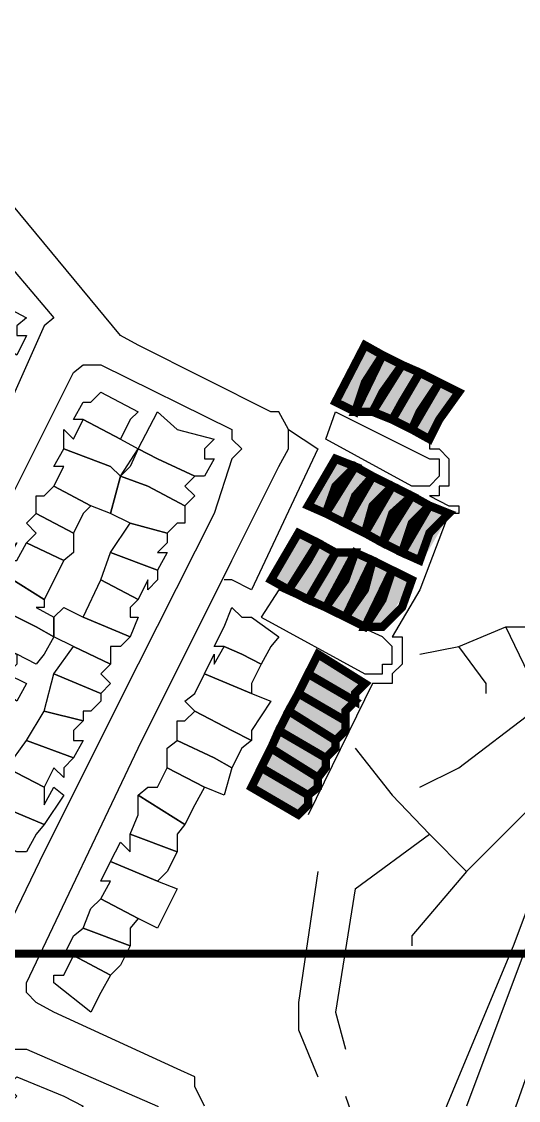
# Model space of a CAD drawing. Header units: millimetres. Extents: x -3588 to 75209, y -3737 to 38254.
# Drawn here: x 6174.7 to 6246.4, y 5606.2 to 5761.9 of the extents above; entities that cross this region are included whole.
import ezdxf

# ---------------------------------------------------------------- set-up
doc = ezdxf.new("R2010")
doc.units = ezdxf.units.MM
doc.layers.add('H', color=250, linetype='Continuous')
doc.layers.add('P', color=253, linetype='Continuous')

msp = doc.modelspace()

# ---------------------------------------------------------------- hatches: boundary and pattern name
at = {"layer": 'H', "linetype": 'Continuous'}
for points in [[(6227.025, 5713.769), (6222.8, 5705.592), (6220.255, 5707), (6224.208, 5715.194), (6227.025, 5713.769), (6227.025, 5713.769)], [(6229.569, 5712.361), (6225.616, 5705.592), (6222.8, 5705.592), (6227.025, 5713.769), (6229.569, 5712.361), (6229.569, 5712.361)], [(6232.386, 5710.953), (6228.161, 5704.183), (6225.616, 5705.592), (6229.569, 5712.361), (6232.386, 5710.953), (6232.386, 5710.953)], [(6234.931, 5709.544), (6230.978, 5702.759), (6228.161, 5704.183), (6232.386, 5710.953), (6234.931, 5709.544), (6234.931, 5709.544)], [(6237.763, 5708.408), (6233.81, 5701.639), (6230.978, 5702.759), (6234.931, 5709.544), (6237.763, 5708.408), (6237.763, 5708.408)], [(6222.8, 5697.398), (6218.847, 5690.628), (6216.014, 5692.036), (6220.255, 5698.806), (6222.8, 5697.398), (6222.8, 5697.398)], [(6225.616, 5695.989), (6221.391, 5689.22), (6218.847, 5690.628), (6222.8, 5697.398), (6225.616, 5695.989), (6225.616, 5695.989)], [(6228.161, 5694.869), (6224.208, 5688.083), (6221.391, 5689.22), (6225.616, 5695.989), (6228.161, 5694.869), (6228.161, 5694.869)], [(6230.978, 5693.445), (6227.025, 5686.675), (6224.208, 5688.083), (6228.161, 5694.869), (6230.978, 5693.445), (6230.978, 5693.445)], [(6233.81, 5692.036), (6229.569, 5685.267), (6227.025, 5686.675), (6230.978, 5693.445), (6233.81, 5692.036), (6233.81, 5692.036)], [(6236.339, 5690.628), (6232.386, 5683.858), (6229.569, 5685.267), (6233.81, 5692.036), (6236.339, 5690.628), (6236.339, 5690.628)], [(6217.438, 5686.675), (6213.486, 5679.906), (6210.653, 5681.314), (6214.606, 5688.083), (6217.438, 5686.675), (6217.438, 5686.675)], [(6220.255, 5685.267), (6216.014, 5678.481), (6213.486, 5679.906), (6217.438, 5686.675), (6220.255, 5685.267), (6220.255, 5685.267)], [(6222.8, 5685.267), (6218.847, 5677.073), (6216.014, 5678.481), (6220.255, 5685.267), (6222.8, 5685.267), (6222.8, 5685.267)], [(6225.616, 5683.858), (6221.391, 5675.665), (6218.847, 5677.073), (6222.8, 5685.267), (6225.616, 5683.858), (6225.616, 5683.858)], [(6228.161, 5682.434), (6224.208, 5674.544), (6221.391, 5675.665), (6225.616, 5683.858), (6228.161, 5682.434), (6228.161, 5682.434)], [(6230.978, 5681.314), (6227.025, 5674.544), (6224.208, 5674.544), (6228.161, 5682.434), (6230.978, 5681.314), (6230.978, 5681.314)], [(6224.208, 5666.35), (6222.8, 5663.534), (6216.014, 5667.759), (6217.438, 5670.303), (6224.208, 5666.35), (6224.208, 5666.35)], [(6222.8, 5663.534), (6221.391, 5660.989), (6214.606, 5664.942), (6216.014, 5667.759), (6222.8, 5663.534), (6222.8, 5663.534)], [(6221.391, 5660.989), (6220.255, 5658.157), (6213.486, 5662.109), (6214.606, 5664.942), (6221.391, 5660.989), (6221.391, 5660.989)], [(6220.255, 5658.157), (6218.847, 5655.34), (6212.061, 5659.581), (6213.486, 5662.109), (6220.255, 5658.157), (6220.255, 5658.157)], [(6218.847, 5655.34), (6217.438, 5652.795), (6210.653, 5656.748), (6212.061, 5659.581), (6218.847, 5655.34), (6218.847, 5655.34)], [(6217.438, 5652.795), (6216.014, 5649.979), (6209.245, 5654.22), (6210.653, 5656.748), (6217.438, 5652.795), (6217.438, 5652.795)], [(6216.014, 5649.979), (6214.606, 5647.434), (6207.836, 5651.387), (6209.245, 5654.22), (6216.014, 5649.979), (6216.014, 5649.979)]]:
    msp.add_hatch(color=256, dxfattribs=at).paths.add_polyline_path(points)

# ---------------------------------------------------------------- linework, layer by layer
at = {"layer": 'P'}
for points in [[(6201.067, 5605.376), (6199.642, 5608.193), (6199.642, 5609.617), (6197.114, 5610.738), (6179.318, 5618.931), (6176.789, 5620.34), (6175.365, 5621.748), (6175.365, 5623.156), (6191.464, 5657.036), (6205.004, 5684.131), (6211.789, 5697.686), (6213.197, 5700.23), (6213.197, 5701.639), (6213.197, 5703.047), (6211.789, 5705.592), (6210.653, 5705.592), (6191.464, 5715.194), (6188.92, 5716.602), (6170.003, 5739.455), (6160.417, 5753.011), (6150.815, 5761.204), (6149.679, 5762.613)], [(6134.715, 5640.664), (6129.354, 5643.481), (6118.343, 5648.842), (6118.343, 5650.267), (6126.537, 5667.759), (6144.029, 5705.592), (6160.417, 5739.455), (6161.826, 5739.455), (6163.234, 5739.455), (6170.003, 5730.141), (6179.318, 5719.131), (6177.909, 5718.01), (6170.003, 5700.23), (6164.354, 5686.675), (6153.632, 5664.942), (6142.909, 5640.664), (6141.501, 5639.256), (6138.668, 5639.256), (6134.715, 5640.664)], [(6264.857, 5724.78), (6262.041, 5720.555), (6260.616, 5707), (6260.616, 5700.23), (6262.041, 5692.036), (6263.449, 5689.492), (6262.041, 5679.906), (6262.041, 5669.167), (6258.088, 5655.628), (6248.486, 5631.062), (6238.883, 5605.376)], [(6173.956, 5718.01), (6173.956, 5716.602), (6175.365, 5716.602), (6173.956, 5713.769), (6167.187, 5718.01), (6170.003, 5721.963), (6175.365, 5719.131), (6173.956, 5718.01)], [(6146.862, 5635.303), (6146.862, 5636.712), (6146.862, 5637.832), (6152.223, 5650.267), (6165.778, 5675.953), (6172.548, 5692.036), (6182.15, 5711.241), (6183.559, 5712.361), (6184.679, 5712.361), (6186.103, 5712.361), (6205.004, 5703.047), (6205.004, 5701.639), (6206.428, 5700.23), (6205.004, 5698.806), (6202.475, 5690.916), (6191.464, 5669.167), (6177.909, 5642.073), (6170.003, 5625.701), (6170.003, 5624.293), (6168.595, 5624.293), (6164.354, 5627.109), (6157.585, 5629.942), (6146.862, 5635.303)], [(6271.627, 5712.361), (6271.627, 5705.592), (6268.81, 5689.492), (6268.81, 5674.544), (6268.81, 5667.759), (6264.857, 5654.22), (6258.088, 5637.832), (6251.302, 5620.34), (6243.124, 5597.182)], [(6190.328, 5704.455), (6188.92, 5701.639), (6183.559, 5704.455), (6182.15, 5704.455), (6183.559, 5707), (6184.679, 5707), (6186.103, 5708.408), (6191.464, 5705.592), (6190.328, 5704.455)], [(6201.067, 5700.23), (6201.067, 5698.806), (6202.475, 5698.806), (6201.067, 5696.277), (6199.642, 5696.277), (6194.281, 5698.806), (6191.464, 5700.23), (6194.281, 5705.592), (6197.114, 5703.047), (6202.475, 5701.639), (6201.067, 5700.23)], [(6219.967, 5705.592), (6233.522, 5698.806), (6234.931, 5698.806), (6234.931, 5697.686), (6234.931, 5696.277), (6233.522, 5694.869), (6232.114, 5694.869), (6230.978, 5694.869), (6218.559, 5701.639), (6219.967, 5705.592)], [(6190.328, 5697.686), (6188.92, 5696.277), (6187.512, 5697.686), (6180.742, 5700.23), (6180.742, 5703.047), (6182.15, 5701.639), (6183.559, 5704.455), (6188.92, 5701.639), (6191.464, 5700.23), (6190.328, 5697.686)], [(6213.197, 5703.047), (6217.438, 5700.23), (6207.836, 5679.906), (6205.004, 5681.314), (6203.883, 5681.314)], [(6233.522, 5701.639), (6233.522, 5700.23), (6234.931, 5700.23), (6236.339, 5698.806), (6236.339, 5697.686), (6236.339, 5696.277), (6236.339, 5694.869), (6234.931, 5694.869), (6234.931, 5693.445), (6233.522, 5693.445), (6236.339, 5692.036), (6237.763, 5692.036), (6237.763, 5690.916), (6236.339, 5690.916), (6232.114, 5679.906), (6228.161, 5673.12), (6229.569, 5673.12), (6229.569, 5671.712), (6229.569, 5670.591), (6229.569, 5669.167), (6228.161, 5667.759), (6228.161, 5666.35), (6226.753, 5666.35), (6225.328, 5666.35), (6216.014, 5647.434)], [(6187.512, 5697.686), (6188.92, 5696.277), (6187.512, 5690.916), (6184.679, 5692.036), (6179.318, 5694.869), (6180.742, 5697.686), (6179.318, 5697.686), (6180.742, 5700.23), (6187.512, 5697.686)], [(6194.281, 5698.806), (6199.642, 5696.277), (6198.234, 5694.869), (6199.642, 5693.445), (6198.234, 5692.036), (6192.873, 5694.869), (6188.92, 5696.277), (6191.464, 5700.23), (6194.281, 5698.806)], [(6198.234, 5690.916), (6198.234, 5689.492), (6197.114, 5689.492), (6195.689, 5688.083), (6190.328, 5689.492), (6187.512, 5690.916), (6188.92, 5696.277), (6192.873, 5694.869), (6198.234, 5692.036), (6198.234, 5690.916)], [(6183.559, 5690.916), (6182.15, 5688.083), (6176.789, 5690.916), (6176.789, 5693.445), (6177.909, 5693.445), (6179.318, 5694.869), (6184.679, 5692.036), (6183.559, 5690.916)], [(6182.15, 5685.267), (6180.742, 5684.131), (6175.365, 5686.675), (6176.789, 5688.083), (6175.365, 5689.492), (6176.789, 5690.916), (6182.15, 5688.083), (6182.15, 5685.267)], [(6195.689, 5686.675), (6194.281, 5685.267), (6195.689, 5685.267), (6194.281, 5682.722), (6187.512, 5685.267), (6190.328, 5689.492), (6195.689, 5688.083), (6195.689, 5686.675)], [(6173.956, 5684.131), (6175.365, 5686.675), (6180.742, 5684.131), (6177.909, 5678.481), (6171.14, 5682.722), (6173.956, 5686.675), (6172.548, 5684.131), (6173.956, 5684.131)], [(6194.281, 5681.314), (6192.873, 5679.906), (6192.873, 5681.314), (6191.464, 5678.481), (6186.103, 5681.314), (6187.512, 5685.267), (6194.281, 5682.722), (6194.281, 5681.314)], [(6177.909, 5677.361), (6176.789, 5677.361), (6179.318, 5675.953), (6179.318, 5673.12), (6176.789, 5674.544), (6171.14, 5677.361), (6171.14, 5678.481), (6171.14, 5679.906), (6171.14, 5682.722), (6177.909, 5678.481), (6177.909, 5677.361)], [(6190.328, 5677.361), (6190.328, 5675.953), (6191.464, 5675.953), (6190.328, 5673.12), (6183.559, 5675.953), (6186.103, 5681.314), (6191.464, 5678.481), (6190.328, 5677.361)], [(6211.789, 5679.906), (6209.245, 5675.953), (6224.208, 5667.759), (6225.328, 5667.759), (6226.753, 5667.759), (6226.753, 5669.167), (6228.161, 5669.167), (6228.161, 5670.591), (6228.161, 5671.712), (6226.753, 5673.12), (6211.789, 5679.906)], [(6177.909, 5670.591), (6176.789, 5669.167), (6173.956, 5670.591), (6167.187, 5673.12), (6168.595, 5675.953), (6170.003, 5674.544), (6171.14, 5677.361), (6176.789, 5674.544), (6179.318, 5673.12), (6177.909, 5670.591)], [(6183.559, 5675.953), (6190.328, 5673.12), (6188.92, 5671.712), (6187.512, 5671.712), (6187.512, 5669.167), (6182.15, 5671.712), (6179.318, 5673.12), (6179.318, 5675.953), (6180.742, 5677.361), (6183.559, 5675.953)], [(6210.653, 5671.712), (6209.245, 5669.167), (6206.428, 5670.591), (6203.883, 5671.712), (6202.475, 5671.712), (6203.883, 5674.544), (6205.004, 5677.361), (6206.428, 5675.953), (6207.836, 5675.953), (6211.789, 5673.12), (6210.653, 5671.712)], [(6230.978, 5593.245), (6237.763, 5609.617), (6245.653, 5628.518), (6251.302, 5643.481), (6256.664, 5658.157), (6259.496, 5670.591), (6260.616, 5674.544)], [(6232.114, 5651.387), (6237.763, 5654.22), (6248.486, 5662.397), (6248.486, 5663.806), (6248.486, 5666.35), (6244.533, 5674.544)], [(6237.763, 5671.712), (6244.533, 5674.544)], [(6244.533, 5674.544), (6260.616, 5674.544)], [(6173.956, 5669.167), (6172.548, 5667.759), (6175.365, 5666.35), (6173.956, 5663.806), (6172.548, 5664.942), (6170.003, 5666.35), (6167.187, 5667.759), (6167.187, 5670.591), (6165.778, 5670.591), (6167.187, 5673.12), (6173.956, 5670.591), (6173.956, 5669.167)], [(6186.103, 5667.759), (6187.512, 5666.35), (6186.103, 5664.942), (6179.318, 5667.759), (6182.15, 5671.712), (6187.512, 5669.167), (6186.103, 5667.759)], [(6207.836, 5666.35), (6207.836, 5664.942), (6201.067, 5667.759), (6202.475, 5670.591), (6202.475, 5669.167), (6203.883, 5671.712), (6206.428, 5670.591), (6209.245, 5669.167), (6207.836, 5666.35)], [(6232.114, 5670.591), (6237.763, 5671.712)], [(6241.716, 5664.942), (6241.716, 5666.35), (6237.763, 5671.712)], [(6186.103, 5663.806), (6184.679, 5662.397), (6183.559, 5662.397), (6183.559, 5660.989), (6177.909, 5662.397), (6179.318, 5667.759), (6186.103, 5664.942), (6186.103, 5663.806)], [(6207.836, 5664.942), (6210.653, 5663.806), (6207.836, 5659.581), (6207.836, 5658.157), (6205.004, 5659.581), (6199.642, 5662.397), (6198.234, 5663.806), (6199.642, 5664.942), (6201.067, 5667.759), (6207.836, 5664.942)], [(6182.15, 5659.581), (6182.15, 5658.157), (6183.559, 5658.157), (6182.15, 5655.628), (6175.365, 5658.157), (6177.909, 5662.397), (6183.559, 5660.989), (6182.15, 5659.581)], [(6206.428, 5657.036), (6205.004, 5654.22), (6202.475, 5655.628), (6197.114, 5658.157), (6197.114, 5660.989), (6198.234, 5660.989), (6199.642, 5662.397), (6205.004, 5659.581), (6207.836, 5658.157), (6206.428, 5657.036)], [(6180.742, 5654.22), (6180.742, 5652.795), (6179.318, 5654.22), (6177.909, 5651.387), (6172.548, 5654.22), (6175.365, 5658.157), (6182.15, 5655.628), (6180.742, 5654.22)], [(6202.475, 5655.628), (6205.004, 5654.22), (6203.883, 5650.267), (6201.067, 5651.387), (6195.689, 5654.22), (6195.689, 5655.628), (6195.689, 5657.036), (6197.114, 5658.157), (6202.475, 5655.628)], [(6222.8, 5657.036), (6228.161, 5650.267), (6233.522, 5644.617)], [(6253.847, 5655.628), (6249.894, 5650.267), (6238.883, 5639.256)], [(6177.909, 5648.842), (6179.318, 5651.387), (6180.742, 5650.267), (6177.909, 5646.026), (6171.14, 5648.842), (6172.548, 5654.22), (6177.909, 5651.387), (6177.909, 5648.842)], [(6199.642, 5648.842), (6198.234, 5646.026), (6191.464, 5650.267), (6192.873, 5651.387), (6194.281, 5651.387), (6195.689, 5654.22), (6201.067, 5651.387), (6199.642, 5648.842)], [(6171.14, 5648.842), (6177.909, 5646.026), (6176.789, 5644.617), (6175.365, 5642.073), (6173.956, 5642.073), (6168.595, 5644.617), (6165.778, 5646.026), (6168.595, 5650.267), (6171.14, 5648.842)], [(6197.114, 5644.617), (6197.114, 5642.073), (6190.328, 5644.617), (6191.464, 5647.434), (6191.464, 5650.267), (6198.234, 5646.026), (6197.114, 5644.617)], [(6195.689, 5639.256), (6194.281, 5637.832), (6187.512, 5640.664), (6188.92, 5643.481), (6190.328, 5642.073), (6190.328, 5644.617), (6197.114, 5642.073), (6195.689, 5639.256)], [(6222.8, 5636.712), (6233.522, 5644.617)], [(6233.522, 5644.617), (6238.883, 5639.256)], [(6194.281, 5637.832), (6197.114, 5636.712), (6194.281, 5631.062), (6191.464, 5632.471), (6186.103, 5635.303), (6187.512, 5637.832), (6186.103, 5637.832), (6187.512, 5640.664), (6194.281, 5637.832)], [(6217.438, 5639.256), (6214.606, 5620.34), (6214.606, 5616.387), (6217.438, 5609.617)], [(6238.883, 5639.256), (6230.978, 5629.942), (6230.978, 5628.518)], [(6222.8, 5636.712), (6219.967, 5618.931), (6221.391, 5613.57)], [(6190.328, 5631.062), (6190.328, 5628.518), (6183.559, 5631.062), (6184.679, 5633.895), (6186.103, 5635.303), (6191.464, 5632.471), (6190.328, 5631.062)], [(6188.92, 5625.701), (6187.512, 5624.293), (6182.15, 5627.109), (6180.742, 5627.109), (6182.15, 5629.942), (6183.559, 5631.062), (6190.328, 5628.518), (6188.92, 5625.701)], [(6186.103, 5621.748), (6184.679, 5618.931), (6179.318, 5623.156), (6179.318, 5624.293), (6180.742, 5624.293), (6182.15, 5627.109), (6187.512, 5624.293), (6186.103, 5621.748)], [(6163.234, 5597.182), (6171.14, 5612.146), (6172.548, 5613.57), (6173.956, 5613.57), (6175.365, 5613.57), (6194.281, 5605.376), (6195.689, 5603.968), (6195.689, 5602.832), (6195.689, 5600.015), (6183.559, 5574.329), (6167.187, 5540.449), (6164.354, 5535.088), (6163.234, 5533.68), (6161.826, 5533.68), (6140.093, 5542.994), (6140.093, 5544.402), (6138.668, 5545.81), (6156.464, 5581.099), (6163.234, 5597.182)], [(6182.15, 5603.968), (6180.742, 5601.423), (6177.909, 5602.832), (6172.548, 5605.376), (6173.956, 5606.785), (6172.548, 5608.193), (6173.956, 5609.617), (6180.742, 5606.785), (6183.559, 5605.376), (6182.15, 5603.968)], [(6221.391, 5606.785), (6222.8, 5602.832), (6219.967, 5594.654), (6217.438, 5590.413), (6216.014, 5587.868), (6213.197, 5586.46), (6207.836, 5585.052)]]:
    msp.add_lwpolyline(points, dxfattribs=at)
at = {"layer": 'P', "const_width": 1.2}
for points in [[(6224.208, 5709.816), (6222.8, 5705.592), (6219.967, 5707), (6224.208, 5715.194), (6226.753, 5713.769), (6224.208, 5709.816)], [(6226.753, 5708.408), (6225.328, 5705.592), (6222.8, 5705.592), (6226.753, 5713.769), (6229.569, 5712.361), (6226.753, 5708.408)], [(6229.569, 5707), (6228.161, 5704.455), (6225.328, 5705.592), (6229.569, 5712.361), (6232.114, 5711.241), (6229.569, 5707)], [(6232.114, 5705.592), (6230.978, 5703.047), (6228.161, 5704.455), (6232.114, 5711.241), (6234.931, 5709.816), (6232.114, 5705.592)], [(6234.931, 5704.455), (6233.522, 5701.639), (6230.978, 5703.047), (6234.931, 5709.816), (6237.763, 5708.408), (6234.931, 5704.455)], [(6219.967, 5694.869), (6218.559, 5690.916), (6216.014, 5692.036), (6219.967, 5698.806), (6222.8, 5697.686), (6219.967, 5694.869)], [(6222.8, 5693.445), (6221.391, 5689.492), (6218.559, 5690.916), (6222.8, 5697.686), (6225.328, 5696.277), (6222.8, 5693.445)], [(6225.328, 5692.036), (6224.208, 5688.083), (6221.391, 5689.492), (6225.328, 5696.277), (6228.161, 5694.869), (6225.328, 5692.036)], [(6228.161, 5690.916), (6226.753, 5686.675), (6224.208, 5688.083), (6228.161, 5694.869), (6230.978, 5693.445), (6228.161, 5690.916)], [(6230.978, 5689.492), (6229.569, 5685.267), (6226.753, 5686.675), (6230.978, 5693.445), (6233.522, 5692.036), (6230.978, 5689.492)], [(6233.522, 5688.083), (6232.114, 5684.131), (6229.569, 5685.267), (6233.522, 5692.036), (6236.339, 5690.916), (6233.522, 5688.083)], [(6216.014, 5684.131), (6213.197, 5679.906), (6210.653, 5681.314), (6214.606, 5688.083), (6217.438, 5686.675), (6216.014, 5684.131)], [(6218.559, 5682.722), (6216.014, 5678.481), (6213.197, 5679.906), (6217.438, 5686.675), (6219.967, 5685.267), (6218.559, 5682.722)], [(6221.391, 5681.314), (6218.559, 5677.361), (6216.014, 5678.481), (6219.967, 5685.267), (6222.8, 5685.267), (6221.391, 5681.314)], [(6224.208, 5679.906), (6221.391, 5675.953), (6218.559, 5677.361), (6222.8, 5685.267), (6225.328, 5684.131), (6224.208, 5679.906)], [(6226.753, 5678.481), (6224.208, 5674.544), (6221.391, 5675.953), (6225.328, 5684.131), (6228.161, 5682.722), (6226.753, 5678.481)], [(6229.569, 5677.361), (6226.753, 5674.544), (6224.208, 5674.544), (6228.161, 5682.722), (6230.978, 5681.314), (6229.569, 5677.361)], [(6222.8, 5664.942), (6222.8, 5663.806), (6216.014, 5667.759), (6217.438, 5670.591), (6224.208, 5666.35), (6222.8, 5664.942)], [(6221.391, 5662.397), (6221.391, 5660.989), (6214.606, 5664.942), (6216.014, 5667.759), (6222.8, 5663.806), (6221.391, 5662.397)], [(6221.391, 5659.581), (6219.967, 5658.157), (6213.197, 5662.397), (6214.606, 5664.942), (6221.391, 5660.989), (6221.391, 5659.581)], [(6219.967, 5657.036), (6218.559, 5655.628), (6211.789, 5659.581), (6213.197, 5662.397), (6219.967, 5658.157), (6219.967, 5657.036)], [(6218.559, 5654.22), (6217.438, 5652.795), (6210.653, 5657.036), (6211.789, 5659.581), (6218.559, 5655.628), (6218.559, 5654.22)], [(6217.438, 5651.387), (6216.014, 5650.267), (6209.245, 5654.22), (6210.653, 5657.036), (6217.438, 5652.795), (6217.438, 5651.387)], [(6216.014, 5648.842), (6214.606, 5647.434), (6207.836, 5651.387), (6209.245, 5654.22), (6216.014, 5650.267), (6216.014, 5648.842)], [(-1527.836, 5627.376), (13672.794, 5627.376)]]:
    msp.add_lwpolyline(points, dxfattribs=at)

doc.saveas('drawing.dxf')
